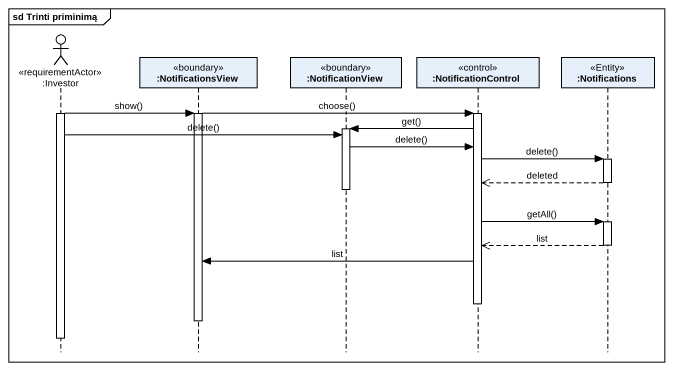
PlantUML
@startuml
mainframe sd Trinti priminimą
hide footbox
actor ":Investor" as Investor <<requirementActor>>
participant ":NotificationsView" as NotificationsView <<boundary>>
participant ":NotificationView" as NotificationView <<boundary>>
participant ":NotificationControl" as NotificationControl <<control>>
participant ":Notifications" as Notifications <<Entity>>

activate Investor
Investor -> NotificationsView : show()
NotificationsView -> NotificationControl : choose()
activate NotificationControl
activate NotificationsView
NotificationControl -> NotificationView : get()
activate NotificationView
Investor -> NotificationView : delete()
NotificationView -> NotificationControl : delete()
NotificationControl -> Notifications : delete()
activate Notifications
Notifications -->> NotificationControl : deleted
deactivate Notifications
deactivate NotificationView
NotificationControl -> Notifications : getAll()
activate Notifications
Notifications -->> NotificationControl : list
deactivate Notifications
NotificationControl -> NotificationsView : list
deactivate NotificationControl
deactivate NotificationsView
deactivate Investor
@enduml
